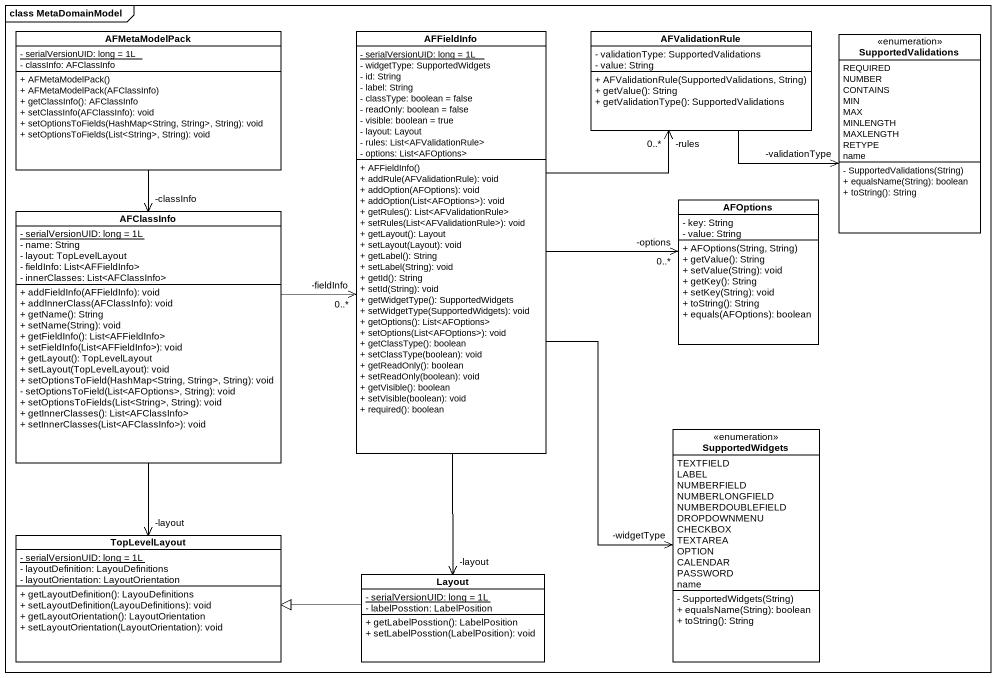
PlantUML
@startuml
mainframe class MetaDomainModel
hide circle
hide empty members
skinparam classAttributeIconSize 0
class AFMetaModelPack {
  {static} - serialVersionUID: long = 1L
  - classInfo: AFClassInfo
  + AFMetaModelPack()
  + AFMetaModelPack(AFClassInfo)
  + getClassInfo(): AFClassInfo
  + setClassInfo(AFClassInfo): void
  + setOptionsToFields(HashMap<String, String>, String): void
  + setOptionsToFields(List<String>, String): void
}
class AFFieldInfo {
  {static} - serialVersionUID: long = 1L
  - widgetType: SupportedWidgets
  - id: String
  - label: String
  - classType: boolean = false
  - readOnly: boolean = false
  - visible: boolean = true
  - layout: Layout
  - rules: List<AFValidationRule>
  - options: List<AFOptions>
  + AFFieldInfo()
  + addRule(AFValidationRule): void
  + addOption(AFOptions): void
  + addOption(List<AFOptions>): void
  + getRules(): List<AFValidationRule>
  + setRules(List<AFValidationRule>): void
  + getLayout(): Layout
  + setLayout(Layout): void
  + getLabel(): String
  + setLabel(String): void
  + getId(): String
  + setId(String): void
  + getWidgetType(): SupportedWidgets
  + setWidgetType(SupportedWidgets): void
  + getOptions(): List<AFOptions>
  + setOptions(List<AFOptions>): void
  + getClassType(): boolean
  + setClassType(boolean): void
  + getReadOnly(): boolean
  + setReadOnly(boolean): void
  + getVisible(): boolean
  + setVisible(boolean): void
  + required(): boolean
}
class AFValidationRule {
  - validationType: SupportedValidations
  - value: String
  + AFValidationRule(SupportedValidations, String)
  + getValue(): String
  + getValidationType(): SupportedValidations
}
enum SupportedValidations {
  REQUIRED
  NUMBER
  CONTAINS
  MIN
  MAX
  MINLENGTH
  MAXLENGTH
  RETYPE
  name
  - SupportedValidations(String)
  + equalsName(String): boolean
  + toString(): String
}
class AFClassInfo {
  {static} - serialVersionUID: long = 1L
  - name: String
  - layout: TopLevelLayout
  - fieldInfo: List<AFFieldInfo>
  - innerClasses: List<AFClassInfo>
  + addFieldInfo(AFFieldInfo): void
  + addInnerClass(AFClassInfo): void
  + getName(): String
  + setName(String): void
  + getFieldInfo(): List<AFFieldInfo>
  + setFieldInfo(List<AFFieldInfo>): void
  + getLayout(): TopLevelLayout
  + setLayout(TopLevelLayout): void
  + setOptionsToField(HashMap<String, String>, String): void
  - setOptionsToField(List<AFOptions>, String): void
  + setOptionsToFields(List<String>, String): void
  + getInnerClasses(): List<AFClassInfo>
  + setInnerClasses(List<AFClassInfo>): void
}
class AFOptions {
  - key: String
  - value: String
  + AFOptions(String, String)
  + getValue(): String
  + setValue(String): void
  + getKey(): String
  + setKey(String): void
  + toString(): String
  + equals(AFOptions): boolean
}
enum SupportedWidgets {
  TEXTFIELD
  LABEL
  NUMBERFIELD
  NUMBERLONGFIELD
  NUMBERDOUBLEFIELD
  DROPDOWNMENU
  CHECKBOX
  TEXTAREA
  OPTION
  CALENDAR
  PASSWORD
  name
  - SupportedWidgets(String)
  + equalsName(String): boolean
  + toString(): String
}
class TopLevelLayout {
  {static} - serialVersionUID: long = 1L
  - layoutDefinition: LayouDefinitions
  - layoutOrientation: LayoutOrientation
  + getLayoutDefinition(): LayouDefinitions
  + setLayoutDefinition(LayouDefinitions): void
  + getLayoutOrientation(): LayoutOrientation
  + setLayoutOrientation(LayoutOrientation): void
}
class Layout {
  {static} - serialVersionUID: long = 1L
  - labelPosstion: LabelPosition
  + getLabelPosstion(): LabelPosition
  + setLabelPosstion(LabelPosition): void
}
AFMetaModelPack --> "-classInfo" AFClassInfo
AFFieldInfo -up-> "-rules\n0..*" AFValidationRule
AFFieldInfo -right-> "-options\n0..*" AFOptions
AFFieldInfo --> "-widgetType" SupportedWidgets
AFFieldInfo --> "-layout" Layout
AFValidationRule -right-> "-validationType" SupportedValidations
AFClassInfo -right-> "-fieldInfo\n0..*" AFFieldInfo
AFClassInfo --> "-layout" TopLevelLayout
Layout -left-|> TopLevelLayout
@enduml
